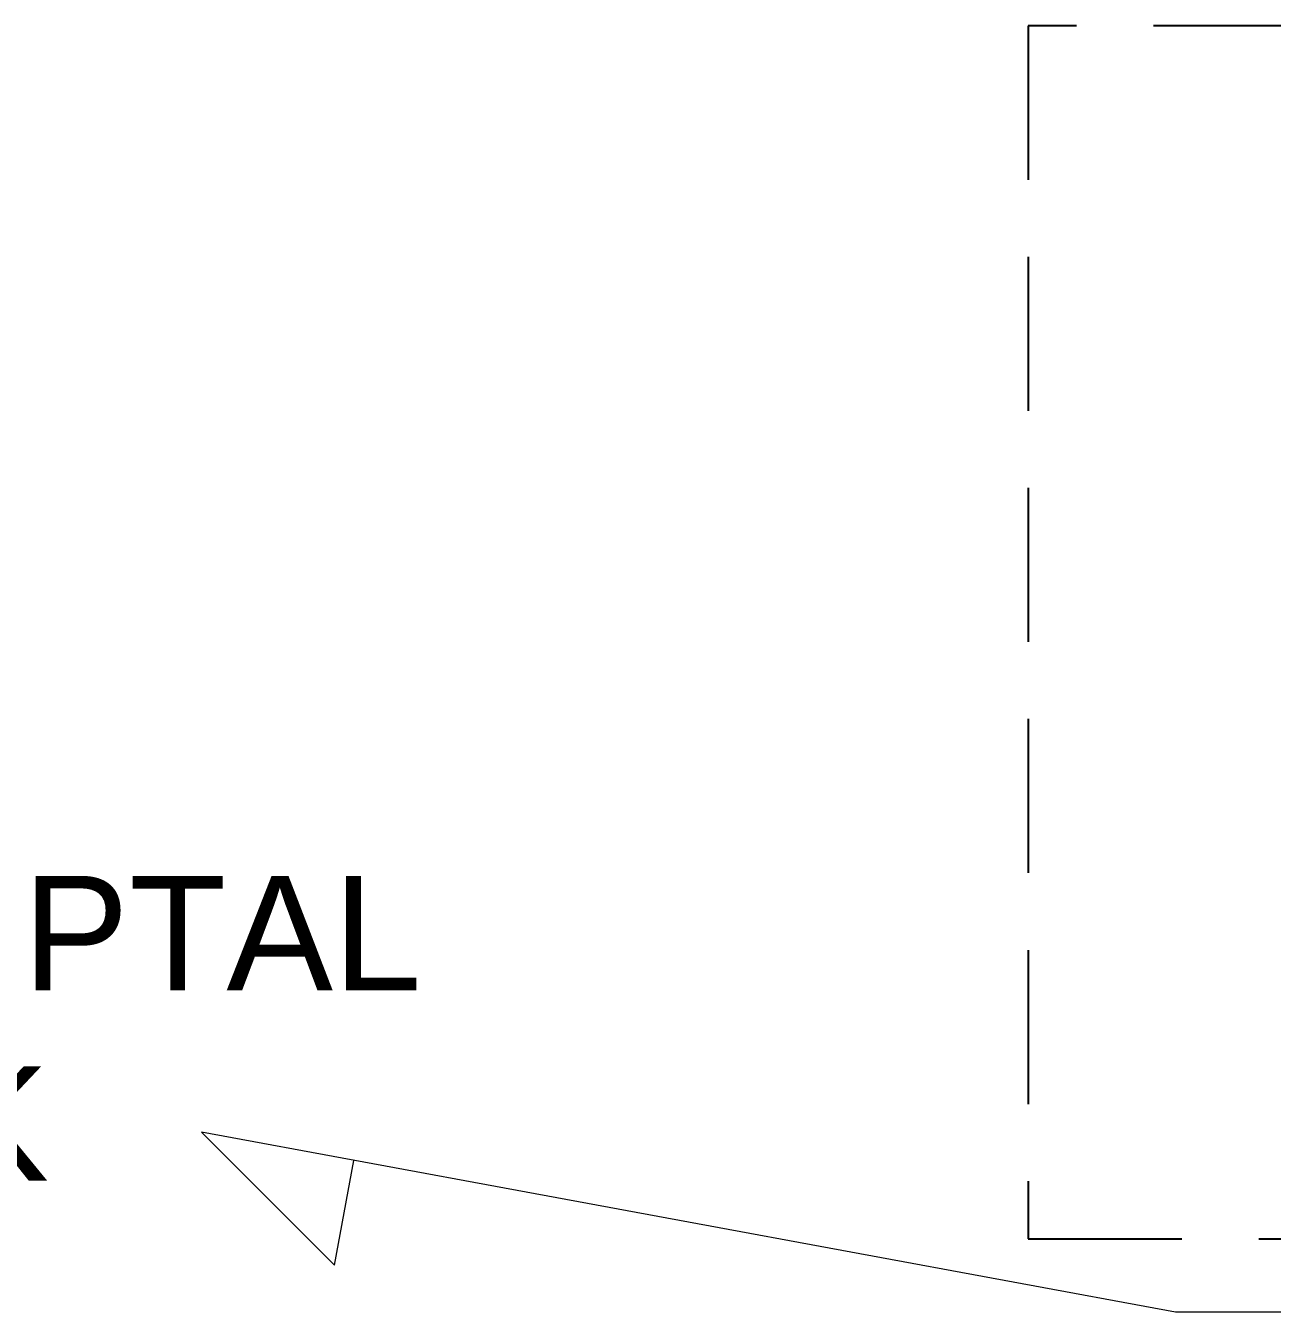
# Model space of a CAD drawing. Header units: millimetres. Extents: x 7687 to 15428, y -715 to 4028.
# Drawn here: x 13162.6 to 13265.4, y 245.1 to 351.2 of the extents above; entities that cross this region are included whole.
import ezdxf

# ---------------------------------------------------------------- set-up
doc = ezdxf.new("R2010")
doc.units = ezdxf.units.MM
doc.linetypes.add('HIDDENX2', pattern=[19.05, 12.7, -6.35])
doc.layers.add('yazı', color=7, linetype='Continuous', lineweight=20)
doc.styles.add('ROMANC', font='arial.ttf')

msp = doc.modelspace()

# ---------------------------------------------------------------- linework, layer by layer
at = {"color": 240, "linetype": 'HIDDENX2', "true_color": 0xed1f24}
msp.add_lwpolyline([(13245.23, 251.16), (13630.23, 251.16), (13630.23, 351.16), (13245.23, 351.16)], close=True, dxfattribs=at)
at = {"layer": 'yazı', "color": 2, "true_color": 0xf1eb1f}
for p, q in [((13257.4, 245.1), (13177.05, 259.94)), ((13177.05, 259.94), (13188.02, 248.97)), ((13188.02, 248.97), (13189.62, 257.62)), ((13504.43, 245.1), (13257.4, 245.1))]:
    msp.add_line(p, q, dxfattribs=at)

# ---------------------------------------------------------------- texts
at = {"layer": 'yazı', "color": 2, "true_color": 0xf1eb1f, "insert": (13099.37, 281.07), "char_height": 10.9241, "attachment_point": 1, "style": 'ROMANC'}
msp.add_mtext_dynamic_manual_height_columns('{\\H0.86275x;KAPILAR İPTAL EDİLECEK}', width=145.082, gutter_width=425, heights=[0], dxfattribs=at)

doc.saveas('drawing.dxf')
